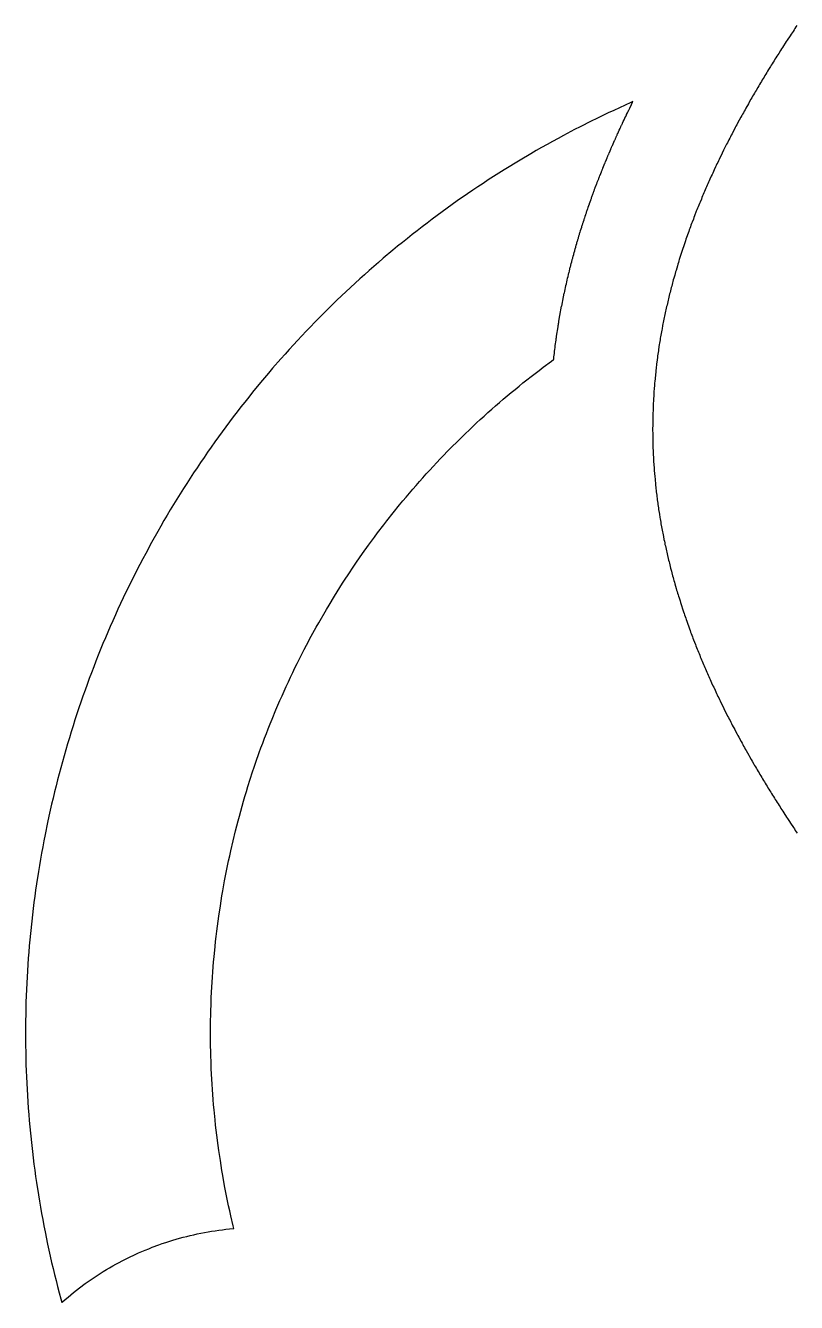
# Model space of a CAD drawing. Header units: metres. Extents: x 7.4 to 27.6, y 14.8 to 42.2.
# Drawn here: x 7.42 to 15.06, y 25.83 to 38.48 of the extents above; entities that cross this region are included whole.
import ezdxf

# ---------------------------------------------------------------- set-up
doc = ezdxf.new("R2010")
doc.units = ezdxf.units.M

msp = doc.modelspace()

# ---------------------------------------------------------------- linework, layer by layer
for p, q in [((15.0312, 38.433), (15.0212, 38.4185)), ((15.0406, 38.4474), (15.0312, 38.433)), ((15.0505, 38.4618), (15.0406, 38.4474)), ((15.06, 38.4762), (15.0505, 38.4618)), ((14.9546, 38.3166), (14.9168, 38.259)), ((14.964, 38.3316), (14.9546, 38.3166)), ((14.9924, 38.3748), (14.964, 38.3316)), ((15.0023, 38.3892), (14.9924, 38.3748)), ((15.0118, 38.4041), (15.0023, 38.3892)), ((15.0212, 38.4185), (15.0118, 38.4041)), ((14.8701, 38.1859), (14.8612, 38.1715)), ((14.8795, 38.2008), (14.8701, 38.1859)), ((14.8984, 38.2297), (14.8795, 38.2008)), ((14.9074, 38.2441), (14.8984, 38.2297)), ((14.9168, 38.259), (14.9074, 38.2441)), ((14.797, 38.0691), (14.7791, 38.0403)), ((14.806, 38.084), (14.797, 38.0691)), ((14.8154, 38.0984), (14.806, 38.084)), ((14.8244, 38.1133), (14.8154, 38.0984)), ((14.8333, 38.1278), (14.8244, 38.1133)), ((14.8428, 38.1422), (14.8333, 38.1278)), ((14.8517, 38.1571), (14.8428, 38.1422)), ((14.8612, 38.1715), (14.8517, 38.1571)), ((14.7165, 37.9374), (14.7081, 37.923)), ((14.7255, 37.9523), (14.7165, 37.9374)), ((14.7344, 37.9667), (14.7255, 37.9523)), ((14.7433, 37.9816), (14.7344, 37.9667)), ((14.7523, 37.996), (14.7433, 37.9816)), ((14.7612, 38.0109), (14.7523, 37.996)), ((14.7702, 38.0254), (14.7612, 38.0109)), ((14.7791, 38.0403), (14.7702, 38.0254)), ((14.6385, 37.8052), (14.63, 37.7907)), ((14.6469, 37.8201), (14.6385, 37.8052)), ((14.6559, 37.8345), (14.6469, 37.8201)), ((14.6728, 37.8643), (14.6559, 37.8345)), ((14.6817, 37.8787), (14.6728, 37.8643)), ((14.6902, 37.8936), (14.6817, 37.8787)), ((14.6991, 37.908), (14.6902, 37.8936)), ((14.7081, 37.923), (14.6991, 37.908)), ((13.4157, 37.7137), (13.3033, 37.663)), ((13.4057, 37.661), (13.4216, 37.6928)), ((13.4365, 37.7226), (13.4157, 37.7137)), ((13.4216, 37.6928), (13.4221, 37.6943)), ((13.4221, 37.6943), (13.4296, 37.7097)), ((13.4296, 37.7097), (13.4306, 37.7112)), ((13.4306, 37.7112), (13.4365, 37.7226)), ((14.5793, 37.7023), (14.554, 37.6575)), ((14.5873, 37.7167), (14.5793, 37.7023)), ((14.6042, 37.7465), (14.5873, 37.7167)), ((14.6126, 37.7609), (14.6042, 37.7465)), ((14.6216, 37.7758), (14.6126, 37.7609)), ((14.63, 37.7907), (14.6216, 37.7758)), ((13.0797, 37.5571), (13.024, 37.5298)), ((13.191, 37.6108), (13.0797, 37.5571)), ((13.2472, 37.6366), (13.191, 37.6108)), ((13.3033, 37.663), (13.2472, 37.6366)), ((13.3491, 37.5432), (13.356, 37.5586)), ((13.356, 37.5586), (13.357, 37.5601)), ((13.357, 37.5601), (13.364, 37.5755)), ((13.364, 37.5755), (13.365, 37.577)), ((13.365, 37.577), (13.3724, 37.5919)), ((13.3724, 37.5919), (13.3729, 37.5939)), ((13.3729, 37.5939), (13.3814, 37.6108)), ((13.3814, 37.6108), (13.3883, 37.6257)), ((13.3883, 37.6257), (13.3968, 37.6426)), ((13.3968, 37.6426), (13.3978, 37.6441)), ((13.3978, 37.6441), (13.4047, 37.6595)), ((13.4047, 37.6595), (13.4057, 37.661)), ((14.5048, 37.569), (14.4729, 37.5094)), ((14.5132, 37.584), (14.5048, 37.569)), ((14.5212, 37.5984), (14.5132, 37.584)), ((14.5296, 37.6133), (14.5212, 37.5984)), ((14.5376, 37.6282), (14.5296, 37.6133)), ((14.546, 37.6431), (14.5376, 37.6282)), ((14.554, 37.6575), (14.546, 37.6431)), ((12.8585, 37.4458), (12.7491, 37.3881)), ((12.9136, 37.4741), (12.8585, 37.4458)), ((13.024, 37.5298), (12.9136, 37.4741)), ((13.2859, 37.408), (13.2929, 37.4229)), ((13.2929, 37.4229), (13.2939, 37.4249)), ((13.2939, 37.4249), (13.3008, 37.4398)), ((13.3008, 37.4398), (13.3013, 37.4418)), ((13.3013, 37.4418), (13.3083, 37.4572)), ((13.3083, 37.4572), (13.3093, 37.4587)), ((13.3093, 37.4587), (13.3163, 37.4741)), ((13.3163, 37.4741), (13.3173, 37.4756)), ((13.3173, 37.4756), (13.3242, 37.491)), ((13.3242, 37.491), (13.3252, 37.4925)), ((13.3252, 37.4925), (13.3322, 37.5079)), ((13.3322, 37.5079), (13.3332, 37.5094)), ((13.3332, 37.5094), (13.3401, 37.5248)), ((13.3401, 37.5248), (13.3411, 37.5263)), ((13.3411, 37.5263), (13.3481, 37.5417)), ((13.3481, 37.5417), (13.3491, 37.5432)), ((14.4491, 37.4652), (14.4173, 37.4055)), ((14.4565, 37.4801), (14.4491, 37.4652)), ((14.4645, 37.4945), (14.4565, 37.4801)), ((14.4729, 37.5094), (14.4645, 37.4945)), ((12.5866, 37.2991), (12.5324, 37.2688)), ((12.6402, 37.329), (12.5866, 37.2991)), ((12.6949, 37.3588), (12.6402, 37.329)), ((12.7491, 37.3881), (12.6949, 37.3588)), ((13.2328, 37.2887), (13.2392, 37.3036)), ((13.2392, 37.3036), (13.2402, 37.3056)), ((13.2402, 37.3056), (13.2472, 37.3205)), ((13.2472, 37.3205), (13.2477, 37.3225)), ((13.2477, 37.3225), (13.2546, 37.3379)), ((13.2546, 37.3379), (13.2556, 37.3399)), ((13.2556, 37.3399), (13.2621, 37.3548)), ((13.2621, 37.3548), (13.2631, 37.3568)), ((13.2631, 37.3568), (13.2695, 37.3717)), ((13.2695, 37.3717), (13.2705, 37.3737)), ((13.2705, 37.3737), (13.2775, 37.3891)), ((13.2775, 37.3891), (13.2785, 37.3911)), ((13.2785, 37.3911), (13.2849, 37.406)), ((13.2849, 37.406), (13.2859, 37.408)), ((14.3636, 37.3011), (14.3412, 37.2564)), ((14.3715, 37.316), (14.3636, 37.3011)), ((14.3865, 37.3459), (14.3715, 37.316)), ((14.3944, 37.3608), (14.3865, 37.3459)), ((14.4019, 37.3757), (14.3944, 37.3608)), ((14.4098, 37.3906), (14.4019, 37.3757)), ((14.4173, 37.4055), (14.4098, 37.3906)), ((12.425, 37.2072), (12.3186, 37.1445)), ((12.4787, 37.2385), (12.425, 37.2072)), ((12.5324, 37.2688), (12.4787, 37.2385)), ((13.1806, 37.1659), (13.1811, 37.1684)), ((13.1811, 37.1684), (13.1875, 37.1833)), ((13.1875, 37.1833), (13.1885, 37.1853)), ((13.1885, 37.1853), (13.195, 37.2007)), ((13.195, 37.2007), (13.196, 37.2027)), ((13.196, 37.2027), (13.2024, 37.2176)), ((13.2024, 37.2176), (13.2029, 37.2196)), ((13.2029, 37.2196), (13.2094, 37.235)), ((13.2094, 37.235), (13.2104, 37.237)), ((13.2104, 37.237), (13.2168, 37.2524)), ((13.2168, 37.2524), (13.2178, 37.2544)), ((13.2178, 37.2544), (13.2243, 37.2693)), ((13.2243, 37.2693), (13.2253, 37.2713)), ((13.2253, 37.2713), (13.2318, 37.2867)), ((13.2318, 37.2867), (13.2328, 37.2887)), ((14.297, 37.1664), (14.29, 37.151)), ((14.3119, 37.1962), (14.297, 37.1664)), ((14.3188, 37.2112), (14.3119, 37.1962)), ((14.3338, 37.241), (14.3188, 37.2112)), ((14.3412, 37.2564), (14.3338, 37.241)), ((12.1606, 37.0476), (12.1084, 37.0148)), ((12.3186, 37.1445), (12.1606, 37.0476)), ((13.1249, 37.0297), (13.1309, 37.0451)), ((13.1309, 37.0451), (13.1318, 37.0471)), ((13.1318, 37.0471), (13.1378, 37.0625)), ((13.1378, 37.0625), (13.1388, 37.0645)), ((13.1388, 37.0645), (13.1587, 37.1142)), ((13.1587, 37.1142), (13.1597, 37.1162)), ((13.1597, 37.1162), (13.1661, 37.1316)), ((13.1661, 37.1316), (13.1671, 37.1336)), ((13.1671, 37.1336), (13.1731, 37.149)), ((13.1731, 37.149), (13.1741, 37.151)), ((13.1741, 37.151), (13.1806, 37.1659)), ((14.2403, 37.0461), (14.2329, 37.0307)), ((14.2542, 37.076), (14.2403, 37.0461)), ((14.2612, 37.0914), (14.2542, 37.076)), ((14.2681, 37.1063), (14.2612, 37.0914)), ((14.2756, 37.1212), (14.2681, 37.1063)), ((14.2826, 37.1361), (14.2756, 37.1212)), ((14.29, 37.151), (14.2826, 37.1361)), ((11.9523, 36.9139), (11.9011, 36.8796)), ((12.004, 36.9477), (11.9523, 36.9139)), ((12.0562, 36.9815), (12.004, 36.9477)), ((12.1084, 37.0148), (12.0562, 36.9815)), ((13.0772, 36.9074), (13.0831, 36.9229)), ((13.0831, 36.9229), (13.0836, 36.9253)), ((13.0836, 36.9253), (13.0975, 36.9601)), ((13.0975, 36.9601), (13.103, 36.9755)), ((13.103, 36.9755), (13.104, 36.9775)), ((13.104, 36.9775), (13.11, 36.9929)), ((13.11, 36.9929), (13.111, 36.9949)), ((13.111, 36.9949), (13.1169, 37.0103)), ((13.1169, 37.0103), (13.1179, 37.0123)), ((13.1179, 37.0123), (13.1239, 37.0277)), ((13.1239, 37.0277), (13.1249, 37.0297)), ((14.1851, 36.9253), (14.1787, 36.9099)), ((14.1921, 36.9403), (14.1851, 36.9253)), ((14.1986, 36.9557), (14.1921, 36.9403)), ((14.2125, 36.9855), (14.1986, 36.9557)), ((14.2194, 37.0009), (14.2125, 36.9855)), ((14.2259, 37.0158), (14.2194, 37.0009)), ((14.2329, 37.0307), (14.2259, 37.0158)), ((11.7982, 36.8105), (11.6968, 36.7399)), ((11.8494, 36.8453), (11.7982, 36.8105)), ((11.9011, 36.8796), (11.8494, 36.8453)), ((13.0314, 36.7847), (13.0374, 36.8001)), ((13.0374, 36.8001), (13.0379, 36.8026)), ((13.0379, 36.8026), (13.0439, 36.8175)), ((13.0439, 36.8175), (13.0444, 36.82)), ((13.0444, 36.82), (13.0503, 36.8354)), ((13.0503, 36.8354), (13.0508, 36.8374)), ((13.0508, 36.8374), (13.0568, 36.8528)), ((13.0568, 36.8528), (13.0573, 36.8553)), ((13.0573, 36.8553), (13.0632, 36.8702)), ((13.0632, 36.8702), (13.0637, 36.8727)), ((13.0637, 36.8727), (13.0697, 36.8881)), ((13.0697, 36.8881), (13.0707, 36.89)), ((13.0707, 36.89), (13.0762, 36.9055)), ((13.0762, 36.9055), (13.0772, 36.9074)), ((14.126, 36.7891), (14.12, 36.7737)), ((14.1324, 36.8041), (14.126, 36.7891)), ((14.1389, 36.8195), (14.1324, 36.8041)), ((14.1454, 36.8344), (14.1389, 36.8195)), ((14.1518, 36.8498), (14.1454, 36.8344)), ((14.1588, 36.8647), (14.1518, 36.8498)), ((14.1653, 36.8801), (14.1588, 36.8647)), ((14.1717, 36.895), (14.1653, 36.8801)), ((14.1787, 36.9099), (14.1717, 36.895)), ((11.6466, 36.7041), (11.5462, 36.6316)), ((11.6968, 36.7399), (11.6466, 36.7041)), ((12.9872, 36.6584), (12.9882, 36.6609)), ((12.9882, 36.6609), (12.9937, 36.6763)), ((12.9937, 36.6763), (12.9942, 36.6788)), ((12.9942, 36.6788), (12.9996, 36.6942)), ((12.9996, 36.6942), (13.0006, 36.6962)), ((13.0006, 36.6962), (13.0056, 36.7116)), ((13.0056, 36.7116), (13.0066, 36.7141)), ((13.0066, 36.7141), (13.0121, 36.7295)), ((13.0121, 36.7295), (13.0125, 36.732)), ((13.0125, 36.732), (13.018, 36.7474)), ((13.018, 36.7474), (13.019, 36.7494)), ((13.019, 36.7494), (13.0245, 36.7648)), ((13.0245, 36.7648), (13.0255, 36.7673)), ((13.0255, 36.7673), (13.0309, 36.7822)), ((13.0309, 36.7822), (13.0314, 36.7847)), ((14.0763, 36.6674), (14.0698, 36.652)), ((14.0822, 36.6828), (14.0763, 36.6674)), ((14.0882, 36.6977), (14.0822, 36.6828)), ((14.0947, 36.7131), (14.0882, 36.6977)), ((14.1006, 36.728), (14.0947, 36.7131)), ((14.1136, 36.7588), (14.1006, 36.728)), ((14.12, 36.7737), (14.1136, 36.7588)), ((11.4468, 36.558), (11.3976, 36.5207)), ((11.5462, 36.6316), (11.4468, 36.558)), ((12.941, 36.5187), (12.9459, 36.5341)), ((12.9459, 36.5341), (12.9469, 36.5366)), ((12.9469, 36.5366), (12.9519, 36.552)), ((12.9519, 36.552), (12.9524, 36.5545)), ((12.9524, 36.5545), (12.9574, 36.5699)), ((12.9574, 36.5699), (12.9584, 36.5719)), ((12.9584, 36.5719), (12.9633, 36.5873)), ((12.9633, 36.5873), (12.9643, 36.5898)), ((12.9643, 36.5898), (12.9693, 36.6052)), ((12.9693, 36.6052), (12.9703, 36.6077)), ((12.9703, 36.6077), (12.9753, 36.6231)), ((12.9753, 36.6231), (12.9763, 36.6256)), ((12.9763, 36.6256), (12.9812, 36.641)), ((12.9812, 36.641), (12.9822, 36.643)), ((12.9822, 36.643), (12.9872, 36.6584)), ((14.0345, 36.5605), (14.0226, 36.5297)), ((14.04, 36.5759), (14.0345, 36.5605)), ((14.046, 36.5908), (14.04, 36.5759)), ((14.0639, 36.637), (14.046, 36.5908)), ((14.0698, 36.652), (14.0639, 36.637)), ((11.2996, 36.4452), (11.2509, 36.4069)), ((11.3484, 36.4829), (11.2996, 36.4452)), ((11.3976, 36.5207), (11.3484, 36.4829)), ((12.9022, 36.393), (12.9067, 36.4084)), ((12.9067, 36.4084), (12.9077, 36.4109)), ((12.9077, 36.4109), (12.9121, 36.4268)), ((12.9121, 36.4268), (12.9131, 36.4293)), ((12.9131, 36.4293), (12.9176, 36.4447)), ((12.9176, 36.4447), (12.9186, 36.4472)), ((12.9186, 36.4472), (12.9231, 36.4626)), ((12.9231, 36.4626), (12.9241, 36.4651)), ((12.9241, 36.4651), (12.929, 36.4805)), ((12.929, 36.4805), (12.9295, 36.4829)), ((12.9295, 36.4829), (12.9345, 36.4984)), ((12.9345, 36.4984), (12.9355, 36.5008)), ((12.9355, 36.5008), (12.9405, 36.5163)), ((12.9405, 36.5163), (12.941, 36.5187)), ((13.9888, 36.4382), (13.9615, 36.3612)), ((13.9943, 36.4531), (13.9888, 36.4382)), ((13.9997, 36.4685), (13.9943, 36.4531)), ((14.0057, 36.4839), (13.9997, 36.4685)), ((14.0112, 36.4994), (14.0057, 36.4839)), ((14.0171, 36.5148), (14.0112, 36.4994)), ((14.0226, 36.5297), (14.0171, 36.5148)), ((11.1063, 36.2906), (11.0586, 36.2513)), ((11.1545, 36.3299), (11.1063, 36.2906)), ((11.2027, 36.3686), (11.1545, 36.3299)), ((11.2509, 36.4069), (11.2027, 36.3686)), ((12.8654, 36.2667), (12.8699, 36.2826)), ((12.8699, 36.2826), (12.8704, 36.2851)), ((12.8704, 36.2851), (12.8749, 36.3005)), ((12.8749, 36.3005), (12.8754, 36.303)), ((12.8754, 36.303), (12.8798, 36.3184)), ((12.8798, 36.3184), (12.8808, 36.3209)), ((12.8808, 36.3209), (12.8853, 36.3368)), ((12.8853, 36.3368), (12.8858, 36.3393)), ((12.8858, 36.3393), (12.8908, 36.3547)), ((12.8908, 36.3547), (12.8913, 36.3572)), ((12.8913, 36.3572), (12.8957, 36.3726)), ((12.8957, 36.3726), (12.8967, 36.3751)), ((12.8967, 36.3751), (12.9012, 36.3905)), ((12.9012, 36.3905), (12.9022, 36.393)), ((13.9356, 36.2841), (13.9301, 36.2687)), ((13.9455, 36.3149), (13.9356, 36.2841)), ((13.9565, 36.3458), (13.9455, 36.3149)), ((13.9615, 36.3612), (13.9565, 36.3458)), ((10.9641, 36.1718), (10.9174, 36.1315)), ((11.0586, 36.2513), (10.9641, 36.1718)), ((12.8311, 36.14), (12.8351, 36.1554)), ((12.8351, 36.1554), (12.8356, 36.1584)), ((12.8356, 36.1584), (12.8396, 36.1738)), ((12.8396, 36.1738), (12.8406, 36.1763)), ((12.8406, 36.1763), (12.8445, 36.1917)), ((12.8445, 36.1917), (12.8455, 36.1946)), ((12.8455, 36.1946), (12.8495, 36.2101)), ((12.8495, 36.2101), (12.8505, 36.2125)), ((12.8505, 36.2125), (12.8545, 36.228)), ((12.8545, 36.228), (12.8555, 36.2309)), ((12.8555, 36.2309), (12.8595, 36.2463)), ((12.8595, 36.2463), (12.8604, 36.2488)), ((12.8604, 36.2488), (12.8644, 36.2642)), ((12.8644, 36.2642), (12.8654, 36.2667)), ((13.8953, 36.1608), (13.8909, 36.1454)), ((13.9301, 36.2687), (13.8953, 36.1608)), ((10.8239, 36.05), (10.7777, 36.0087)), ((10.9174, 36.1315), (10.8239, 36.05)), ((12.8028, 36.0281), (12.8033, 36.0306)), ((12.8033, 36.0306), (12.8073, 36.046)), ((12.8073, 36.046), (12.8078, 36.049)), ((12.8078, 36.049), (12.8117, 36.0644)), ((12.8117, 36.0644), (12.8122, 36.0669)), ((12.8122, 36.0669), (12.8162, 36.0828)), ((12.8162, 36.0828), (12.8167, 36.0853)), ((12.8167, 36.0853), (12.8207, 36.1007)), ((12.8207, 36.1007), (12.8217, 36.1037)), ((12.8217, 36.1037), (12.8257, 36.1191)), ((12.8257, 36.1191), (12.8261, 36.1216)), ((12.8261, 36.1216), (12.8301, 36.1375)), ((12.8301, 36.1375), (12.8311, 36.14)), ((13.8581, 36.0371), (13.8536, 36.0212)), ((13.863, 36.0525), (13.8581, 36.0371)), ((13.8765, 36.0987), (13.863, 36.0525)), ((13.8814, 36.1141), (13.8765, 36.0987)), ((13.8859, 36.13), (13.8814, 36.1141)), ((13.8909, 36.1454), (13.8859, 36.13)), ((10.732, 35.9675), (10.6405, 35.884)), ((10.7777, 36.0087), (10.732, 35.9675)), ((12.7725, 35.8994), (12.773, 35.9024)), ((12.773, 35.9024), (12.7769, 35.9178)), ((12.7769, 35.9178), (12.7774, 35.9208)), ((12.7774, 35.9208), (12.7809, 35.9362)), ((12.7809, 35.9362), (12.7814, 35.9392)), ((12.7814, 35.9392), (12.7849, 35.9546)), ((12.7849, 35.9546), (12.7859, 35.9575)), ((12.7859, 35.9575), (12.7894, 35.973)), ((12.7894, 35.973), (12.7899, 35.9754)), ((12.7899, 35.9754), (12.7938, 35.9913)), ((12.7938, 35.9913), (12.7943, 35.9938)), ((12.7943, 35.9938), (12.7983, 36.0097)), ((12.7983, 36.0097), (12.7988, 36.0122)), ((12.7988, 36.0122), (12.8028, 36.0281)), ((13.8238, 35.9123), (13.8198, 35.8969)), ((13.8277, 35.9282), (13.8238, 35.9123)), ((13.8322, 35.9436), (13.8277, 35.9282)), ((13.8362, 35.959), (13.8322, 35.9436)), ((13.8407, 35.9749), (13.8362, 35.959)), ((13.8496, 36.0058), (13.8407, 35.9749)), ((13.8536, 36.0212), (13.8496, 36.0058)), ((10.5506, 35.799), (10.5058, 35.7562)), ((10.6405, 35.884), (10.5506, 35.799)), ((12.7456, 35.7736), (12.7486, 35.789)), ((12.7486, 35.789), (12.7496, 35.792)), ((12.7496, 35.792), (12.7526, 35.8074)), ((12.7526, 35.8074), (12.7531, 35.8104)), ((12.7531, 35.8104), (12.7566, 35.8258)), ((12.7566, 35.8258), (12.7571, 35.8288)), ((12.7571, 35.8288), (12.7605, 35.8442)), ((12.7605, 35.8442), (12.761, 35.8472)), ((12.761, 35.8472), (12.7645, 35.8626)), ((12.7645, 35.8626), (12.765, 35.8656)), ((12.765, 35.8656), (12.7685, 35.881)), ((12.7685, 35.881), (12.769, 35.884)), ((12.769, 35.884), (12.7725, 35.8994)), ((13.792, 35.788), (13.788, 35.7721)), ((13.7959, 35.8035), (13.792, 35.788)), ((13.7994, 35.8189), (13.7959, 35.8035)), ((13.8034, 35.8348), (13.7994, 35.8189)), ((13.8113, 35.8656), (13.8034, 35.8348)), ((13.8153, 35.8815), (13.8113, 35.8656)), ((13.8198, 35.8969), (13.8153, 35.8815)), ((10.4616, 35.7135), (10.3736, 35.6265)), ((10.5058, 35.7562), (10.4616, 35.7135)), ((12.7203, 35.6439), (12.7233, 35.6598)), ((12.7233, 35.6598), (12.7238, 35.6623)), ((12.7238, 35.6623), (12.7267, 35.6782)), ((12.7267, 35.6782), (12.7272, 35.6812)), ((12.7272, 35.6812), (12.7302, 35.6966)), ((12.7302, 35.6966), (12.7307, 35.6996)), ((12.7307, 35.6996), (12.7342, 35.715)), ((12.7342, 35.715), (12.7347, 35.718)), ((12.7347, 35.718), (12.7377, 35.7339)), ((12.7377, 35.7339), (12.7382, 35.7363)), ((12.7382, 35.7363), (12.7411, 35.7523)), ((12.7411, 35.7523), (12.7416, 35.7547)), ((12.7416, 35.7547), (12.7451, 35.7706)), ((12.7451, 35.7706), (12.7456, 35.7736)), ((13.7626, 35.6628), (13.7591, 35.6469)), ((13.7661, 35.6782), (13.7626, 35.6628)), ((13.7696, 35.6941), (13.7661, 35.6782)), ((13.7736, 35.7095), (13.7696, 35.6941)), ((13.777, 35.7254), (13.7736, 35.7095)), ((13.7805, 35.7408), (13.777, 35.7254)), ((13.7845, 35.7567), (13.7805, 35.7408)), ((13.788, 35.7721), (13.7845, 35.7567)), ((10.2866, 35.5385), (10.2439, 35.4938)), ((10.3736, 35.6265), (10.2866, 35.5385)), ((12.6979, 35.5137), (12.7004, 35.5296)), ((12.7004, 35.5296), (12.7009, 35.5326)), ((12.7009, 35.5326), (12.7039, 35.548)), ((12.7039, 35.5509), (12.7069, 35.5668)), ((12.7039, 35.548), (12.7039, 35.5509)), ((12.7069, 35.5668), (12.7073, 35.5698)), ((12.7073, 35.5698), (12.7098, 35.5852)), ((12.7098, 35.5852), (12.7103, 35.5882)), ((12.7103, 35.5882), (12.7133, 35.6041)), ((12.7133, 35.6041), (12.7138, 35.6066)), ((12.7138, 35.6066), (12.7168, 35.6225)), ((12.7168, 35.6225), (12.7173, 35.6255)), ((12.7173, 35.6255), (12.7198, 35.6409)), ((12.7198, 35.6409), (12.7203, 35.6439)), ((13.7363, 35.5375), (13.7333, 35.5216)), ((13.7398, 35.5529), (13.7363, 35.5375)), ((13.7427, 35.5688), (13.7398, 35.5529)), ((13.7462, 35.5842), (13.7427, 35.5688)), ((13.7492, 35.6002), (13.7462, 35.5842)), ((13.7527, 35.6156), (13.7492, 35.6002)), ((13.7562, 35.6315), (13.7527, 35.6156)), ((13.7591, 35.6469), (13.7562, 35.6315)), ((10.1584, 35.4043), (10.1161, 35.3591)), ((10.2011, 35.4495), (10.1584, 35.4043)), ((10.2439, 35.4938), (10.2011, 35.4495)), ((12.678, 35.3834), (12.68, 35.3988)), ((12.68, 35.3988), (12.6805, 35.4018)), ((12.6805, 35.4018), (12.683, 35.4177)), ((12.683, 35.4177), (12.6835, 35.4207)), ((12.6835, 35.4207), (12.686, 35.4361)), ((12.686, 35.4391), (12.6885, 35.455)), ((12.686, 35.4361), (12.686, 35.4391)), ((12.6885, 35.455), (12.689, 35.458)), ((12.689, 35.458), (12.6914, 35.4734)), ((12.6914, 35.4734), (12.6919, 35.4764)), ((12.6919, 35.4764), (12.6944, 35.4923)), ((12.6944, 35.4923), (12.6949, 35.4953)), ((12.6949, 35.4953), (12.6974, 35.5107)), ((12.6974, 35.5107), (12.6979, 35.5137)), ((13.7129, 35.4118), (13.7104, 35.3959)), ((13.7159, 35.4272), (13.7129, 35.4118)), ((13.7189, 35.4431), (13.7159, 35.4272)), ((13.7214, 35.459), (13.7189, 35.4431)), ((13.7244, 35.4744), (13.7214, 35.459)), ((13.7303, 35.5062), (13.7244, 35.4744)), ((13.7333, 35.5216), (13.7303, 35.5062)), ((10.0744, 35.3138), (10.0326, 35.2681)), ((10.1161, 35.3591), (10.0744, 35.3138)), ((12.6626, 35.2681), (12.6631, 35.2711)), ((12.6631, 35.2711), (12.6651, 35.2865)), ((12.6651, 35.2895), (12.6676, 35.3054)), ((12.6651, 35.2865), (12.6651, 35.2895)), ((12.6676, 35.3084), (12.6701, 35.3243)), ((12.6676, 35.3054), (12.6676, 35.3084)), ((12.6701, 35.3273), (12.6726, 35.3427)), ((12.6701, 35.3243), (12.6701, 35.3273)), ((12.6726, 35.3457), (12.675, 35.3616)), ((12.6726, 35.3427), (12.6726, 35.3457)), ((12.675, 35.3616), (12.6755, 35.3645)), ((12.6755, 35.3645), (12.6775, 35.3804)), ((12.6775, 35.3804), (12.678, 35.3834)), ((13.6975, 35.3173), (13.6901, 35.2696)), ((13.7, 35.3327), (13.6975, 35.3173)), ((13.705, 35.3645), (13.7, 35.3327)), ((13.7075, 35.38), (13.705, 35.3645)), ((13.7104, 35.3959), (13.7075, 35.38)), ((9.9501, 35.1762), (9.86858, 35.0827)), ((9.99136, 35.2224), (9.9501, 35.1762)), ((10.0326, 35.2681), (9.99136, 35.2224)), ((12.5473, 35.0926), (12.6288, 35.1533)), ((12.6288, 35.1533), (12.6512, 35.1692)), ((12.6512, 35.1692), (12.6517, 35.1742)), ((12.6517, 35.1742), (12.6522, 35.1771)), ((12.6522, 35.1771), (12.6537, 35.1931)), ((12.6537, 35.1931), (12.6542, 35.196)), ((12.6542, 35.196), (12.6557, 35.2114)), ((12.6557, 35.2114), (12.6561, 35.2144)), ((12.6561, 35.2144), (12.6581, 35.2303)), ((12.6581, 35.2333), (12.6601, 35.2492)), ((12.6581, 35.2303), (12.6581, 35.2333)), ((12.6601, 35.2492), (12.6606, 35.2522)), ((12.6606, 35.2522), (12.6626, 35.2681)), ((13.6791, 35.1911), (13.6732, 35.1433)), ((13.6811, 35.2065), (13.6791, 35.1911)), ((13.6836, 35.2224), (13.6811, 35.2065)), ((13.6856, 35.2383), (13.6836, 35.2224)), ((13.6881, 35.2542), (13.6856, 35.2383)), ((13.6901, 35.2696), (13.6881, 35.2542)), ((9.82832, 35.036), (9.78855, 34.9888)), ((9.86858, 35.0827), (9.82832, 35.036)), ((12.427, 35.0007), (12.4668, 35.0315)), ((12.4668, 35.0315), (12.507, 35.0623)), ((12.507, 35.0623), (12.5473, 35.0926)), ((13.6617, 35.0489), (13.6528, 34.9535)), ((13.6637, 35.0643), (13.6617, 35.0489)), ((13.6652, 35.0802), (13.6637, 35.0643)), ((13.6712, 35.1279), (13.6652, 35.0802)), ((13.6732, 35.1433), (13.6712, 35.1279)), ((9.74878, 34.941), (9.67025, 34.8456)), ((9.78855, 34.9888), (9.74878, 34.941)), ((12.2689, 34.8739), (12.3082, 34.9062)), ((12.3082, 34.9062), (12.3475, 34.9376)), ((12.3475, 34.9376), (12.3872, 34.9694)), ((12.3872, 34.9694), (12.427, 35.0007)), ((13.6488, 34.9062), (13.6473, 34.8903)), ((13.6498, 34.9221), (13.6488, 34.9062)), ((13.6513, 34.9381), (13.6498, 34.9221)), ((13.6528, 34.9535), (13.6513, 34.9381)), ((9.63148, 34.7974), (9.5932, 34.7492)), ((9.67025, 34.8456), (9.63148, 34.7974)), ((12.1138, 34.7437), (12.1526, 34.7765)), ((12.1526, 34.7765), (12.1909, 34.8093)), ((12.1909, 34.8093), (12.2297, 34.8421)), ((12.2297, 34.8421), (12.2689, 34.8739)), ((13.6399, 34.7795), (13.6394, 34.7636)), ((13.6418, 34.8113), (13.6399, 34.7795)), ((13.6428, 34.8267), (13.6418, 34.8113)), ((13.6448, 34.8585), (13.6428, 34.8267)), ((13.6463, 34.8744), (13.6448, 34.8585)), ((13.6473, 34.8903), (13.6463, 34.8744)), ((9.51715, 34.6517), (9.47937, 34.6025)), ((9.55493, 34.7005), (9.51715, 34.6517)), ((9.5932, 34.7492), (9.55493, 34.7005)), ((11.9622, 34.6095), (12, 34.6438)), ((12, 34.6438), (12.0378, 34.6771)), ((12.0378, 34.6771), (12.0761, 34.7104)), ((12.0761, 34.7104), (12.1138, 34.7437)), ((13.6354, 34.6841), (13.6334, 34.6204)), ((13.6364, 34.7), (13.6354, 34.6841)), ((13.6374, 34.7318), (13.6364, 34.7)), ((13.6394, 34.7636), (13.6374, 34.7318)), ((9.44209, 34.5533), (9.36853, 34.4539)), ((9.47937, 34.6025), (9.44209, 34.5533)), ((11.8141, 34.4718), (11.8877, 34.5414)), ((11.8877, 34.5414), (11.925, 34.5757)), ((11.925, 34.5757), (11.9622, 34.6095)), ((13.6324, 34.5573), (13.6319, 34.5414)), ((13.6319, 34.5414), (13.6319, 34.5096)), ((13.6329, 34.5891), (13.6324, 34.5732)), ((13.6324, 34.5732), (13.6324, 34.5573)), ((13.6334, 34.6204), (13.6329, 34.605)), ((13.6329, 34.605), (13.6329, 34.5891)), ((9.36853, 34.4539), (9.29595, 34.3535)), ((11.7053, 34.3664), (11.7778, 34.437)), ((11.7778, 34.437), (11.8141, 34.4718)), ((13.6319, 34.5096), (13.6314, 34.4937)), ((13.6314, 34.4937), (13.6314, 34.4619)), ((13.6314, 34.4619), (13.6319, 34.446)), ((13.6319, 34.446), (13.6319, 34.4141)), ((13.6319, 34.4141), (13.6324, 34.3982)), ((13.6324, 34.3982), (13.6324, 34.3823)), ((9.26016, 34.3033), (9.22487, 34.2526)), ((9.29595, 34.3535), (9.26016, 34.3033)), ((11.5278, 34.186), (11.6337, 34.2948)), ((11.6337, 34.2948), (11.7053, 34.3664)), ((13.6324, 34.3823), (13.6334, 34.351)), ((13.6334, 34.351), (13.6334, 34.3351)), ((13.6334, 34.3351), (13.6349, 34.2874)), ((13.6349, 34.2874), (13.6359, 34.2715)), ((13.6359, 34.2715), (13.6369, 34.2397)), ((9.15479, 34.1507), (9.12049, 34.099)), ((9.18958, 34.2014), (9.15479, 34.1507)), ((9.22487, 34.2526), (9.18958, 34.2014)), ((11.4587, 34.1119), (11.493, 34.1492)), ((11.493, 34.1492), (11.5278, 34.186)), ((13.6369, 34.2397), (13.6379, 34.2238)), ((13.6379, 34.2238), (13.6384, 34.2079)), ((13.6384, 34.2079), (13.6403, 34.176)), ((13.6403, 34.176), (13.6413, 34.1606)), ((13.6413, 34.1606), (13.6453, 34.097)), ((9.08619, 34.0478), (9.05239, 33.9961)), ((9.12049, 34.099), (9.08619, 34.0478)), ((11.3563, 34.0001), (11.3901, 34.0374)), ((11.3901, 34.0374), (11.4244, 34.0751)), ((11.4244, 34.0751), (11.4587, 34.1119)), ((13.6453, 34.097), (13.6468, 34.0811)), ((13.6468, 34.0811), (13.6478, 34.0652)), ((13.6478, 34.0652), (13.6493, 34.0493)), ((13.6493, 34.0493), (13.6503, 34.0334)), ((13.6503, 34.0334), (13.6518, 34.018)), ((13.6518, 34.018), (13.6592, 33.9384)), ((8.98528, 33.8917), (8.95248, 33.8395)), ((9.01859, 33.9439), (8.98528, 33.8917)), ((9.05239, 33.9961), (9.01859, 33.9439)), ((11.2231, 33.8475), (11.2564, 33.8858)), ((11.2564, 33.8858), (11.2892, 33.924)), ((11.2892, 33.924), (11.323, 33.9623)), ((11.323, 33.9623), (11.3563, 34.0001)), ((13.6592, 33.9384), (13.6607, 33.923)), ((13.6607, 33.923), (13.6627, 33.9071)), ((13.6627, 33.9071), (13.6642, 33.8912)), ((13.6642, 33.8912), (13.6662, 33.8753)), ((8.91967, 33.7868), (8.88736, 33.7342)), ((8.95248, 33.8395), (8.91967, 33.7868)), ((11.1257, 33.7312), (11.158, 33.7699)), ((11.158, 33.7699), (11.1908, 33.8087)), ((11.1908, 33.8087), (11.2231, 33.8475)), ((13.6662, 33.8753), (13.6677, 33.8594)), ((13.6677, 33.8594), (13.6697, 33.8435)), ((13.6697, 33.8435), (13.6717, 33.8281)), ((13.6717, 33.8281), (13.6776, 33.7804)), ((13.6776, 33.7804), (13.6796, 33.765)), ((13.6796, 33.765), (13.6821, 33.7491)), ((8.82423, 33.6283), (8.79292, 33.5746)), ((8.85555, 33.6815), (8.82423, 33.6283)), ((8.88736, 33.7342), (8.85555, 33.6815)), ((10.9994, 33.5731), (11.062, 33.6526)), ((11.062, 33.6526), (11.1257, 33.7312)), ((13.6821, 33.7491), (13.6841, 33.7332)), ((13.6841, 33.7332), (13.6866, 33.7172)), ((13.6866, 33.7172), (13.6886, 33.7013)), ((13.6886, 33.7013), (13.691, 33.6859)), ((13.691, 33.6859), (13.696, 33.6541)), ((13.696, 33.6541), (13.6985, 33.6387)), ((13.6985, 33.6387), (13.7035, 33.6069)), ((8.7616, 33.5214), (8.73128, 33.4677)), ((8.79292, 33.5746), (8.7616, 33.5214)), ((10.907, 33.4528), (10.9686, 33.5333)), ((10.9686, 33.5333), (10.9994, 33.5731)), ((13.7035, 33.6069), (13.706, 33.5915)), ((13.706, 33.5915), (13.7084, 33.5756)), ((13.7084, 33.5756), (13.7114, 33.5597)), ((13.7114, 33.5597), (13.7139, 33.5443)), ((13.7139, 33.5443), (13.7199, 33.5125)), ((13.7199, 33.5125), (13.7224, 33.497)), ((8.73128, 33.4677), (8.67064, 33.3594)), ((10.8468, 33.3713), (10.8771, 33.412)), ((10.8771, 33.412), (10.907, 33.4528)), ((13.7224, 33.497), (13.7283, 33.4652)), ((13.7283, 33.4652), (13.7313, 33.4498)), ((13.7313, 33.4498), (13.7348, 33.4339)), ((13.7348, 33.4339), (13.7378, 33.4185)), ((13.7378, 33.4185), (13.7437, 33.3867)), ((13.7437, 33.3867), (13.7472, 33.3713)), ((8.61199, 33.251), (8.58266, 33.1963)), ((8.67064, 33.3594), (8.61199, 33.251)), ((10.7295, 33.2068), (10.7583, 33.248)), ((10.7583, 33.248), (10.817, 33.3305)), ((10.817, 33.3305), (10.8468, 33.3713)), ((13.7472, 33.3713), (13.7507, 33.3554)), ((13.7507, 33.3554), (13.7537, 33.34)), ((13.7537, 33.34), (13.7572, 33.3241)), ((13.7572, 33.3241), (13.7606, 33.3087)), ((13.7606, 33.3087), (13.7641, 33.2928)), ((13.7641, 33.2928), (13.7676, 33.2773)), ((13.7676, 33.2773), (13.7711, 33.2614)), ((13.7711, 33.2614), (13.7746, 33.246)), ((8.55433, 33.1416), (8.49766, 33.0313)), ((8.58266, 33.1963), (8.55433, 33.1416)), ((10.6157, 33.0387), (10.6723, 33.1233)), ((10.6723, 33.1233), (10.7007, 33.165)), ((10.7007, 33.165), (10.7295, 33.2068)), ((13.7746, 33.246), (13.7785, 33.2301)), ((13.7785, 33.2301), (13.7855, 33.1993)), ((13.7855, 33.1993), (13.7895, 33.1834)), ((13.7895, 33.1834), (13.7934, 33.168)), ((13.7934, 33.168), (13.7969, 33.1521)), ((13.7969, 33.1521), (13.8049, 33.1213)), ((13.8049, 33.1213), (13.8089, 33.1054)), ((8.49766, 33.0313), (8.47032, 32.9761)), ((10.5605, 32.9542), (10.5883, 32.9965)), ((10.5883, 32.9965), (10.6157, 33.0387)), ((13.8089, 33.1054), (13.8168, 33.0745)), ((13.8168, 33.0745), (13.8213, 33.0586)), ((13.8213, 33.0586), (13.8292, 33.0278)), ((13.8292, 33.0278), (13.8337, 33.0119)), ((13.8337, 33.0119), (13.8382, 32.9965)), ((13.8382, 32.9965), (13.8422, 32.9811)), ((8.44298, 32.9204), (8.3893, 32.8091)), ((8.47032, 32.9761), (8.44298, 32.9204)), ((10.48, 32.8255), (10.5068, 32.8688)), ((10.5068, 32.8688), (10.5605, 32.9542)), ((13.8422, 32.9811), (13.8466, 32.9657)), ((13.8466, 32.9657), (13.8511, 32.9498)), ((13.8511, 32.9498), (13.8645, 32.9035)), ((13.8645, 32.9035), (13.869, 32.8876)), ((13.869, 32.8876), (13.8735, 32.8722)), ((13.8735, 32.8722), (13.8784, 32.8568)), ((8.36295, 32.7529), (8.33711, 32.6968)), ((8.3893, 32.8091), (8.36295, 32.7529)), ((10.4273, 32.739), (10.48, 32.8255)), ((13.8784, 32.8568), (13.8829, 32.8414)), ((13.8829, 32.8414), (13.8879, 32.826)), ((13.8879, 32.826), (13.8924, 32.8106)), ((13.8924, 32.8106), (13.9023, 32.7798)), ((13.9023, 32.7798), (13.9073, 32.7639)), ((13.9073, 32.7639), (13.9371, 32.6714)), ((8.31175, 32.6406), (8.2864, 32.5839)), ((8.33711, 32.6968), (8.31175, 32.6406)), ((10.3254, 32.5645), (10.4014, 32.6958)), ((10.4014, 32.6958), (10.4273, 32.739)), ((13.9371, 32.6714), (13.9426, 32.656)), ((13.9426, 32.656), (13.9475, 32.6406)), ((13.9475, 32.6406), (13.9585, 32.6098)), ((8.26155, 32.5273), (8.21284, 32.4139)), ((8.2864, 32.5839), (8.26155, 32.5273)), ((10.2518, 32.4318), (10.3005, 32.5203)), ((10.3005, 32.5203), (10.3254, 32.5645)), ((13.9585, 32.6098), (13.9634, 32.5944)), ((13.9634, 32.5944), (13.9689, 32.5795)), ((13.9689, 32.5795), (13.9963, 32.5024)), ((13.9963, 32.5024), (14.0022, 32.487)), ((8.21284, 32.4139), (8.18898, 32.3568)), ((10.2041, 32.3424), (10.2518, 32.4318)), ((14.0022, 32.487), (14.0077, 32.4721)), ((14.0077, 32.4721), (14.0132, 32.4567)), ((14.0132, 32.4567), (14.0251, 32.4259)), ((14.0251, 32.4259), (14.0305, 32.4105)), ((14.0305, 32.4105), (14.0365, 32.3955)), ((14.0365, 32.3955), (14.0544, 32.3493)), ((8.14225, 32.2424), (8.11939, 32.1848)), ((8.18898, 32.3568), (8.14225, 32.2424)), ((10.1345, 32.2076), (10.1574, 32.2524)), ((10.1574, 32.2524), (10.1807, 32.2976)), ((10.1807, 32.2976), (10.2041, 32.3424)), ((14.0544, 32.3493), (14.0604, 32.3344)), ((14.0604, 32.3344), (14.0723, 32.3036)), ((14.0723, 32.3036), (14.0783, 32.2887)), ((14.0783, 32.2887), (14.0847, 32.2733)), ((14.0847, 32.2733), (14.0907, 32.2579)), ((14.0907, 32.2579), (14.0972, 32.2429)), ((14.0972, 32.2429), (14.1031, 32.2275)), ((8.09702, 32.1271), (8.07515, 32.0695)), ((8.11939, 32.1848), (8.09702, 32.1271)), ((10.0679, 32.0715), (10.0898, 32.1167)), ((10.0898, 32.1167), (10.1121, 32.1619)), ((10.1121, 32.1619), (10.1345, 32.2076)), ((14.1031, 32.2275), (14.1096, 32.2126)), ((14.1096, 32.2126), (14.1155, 32.1972)), ((14.1155, 32.1972), (14.122, 32.1823)), ((14.122, 32.1823), (14.1285, 32.1669)), ((14.1285, 32.1669), (14.1349, 32.152)), ((14.1349, 32.152), (14.1414, 32.1366)), ((14.1414, 32.1366), (14.1479, 32.1217)), ((14.1479, 32.1217), (14.1543, 32.1062)), ((8.05328, 32.0113), (8.0319, 31.9536)), ((8.07515, 32.0695), (8.05328, 32.0113)), ((10.0242, 31.9795), (10.046, 32.0257)), ((10.046, 32.0257), (10.0679, 32.0715)), ((14.1543, 32.1062), (14.1613, 32.0913)), ((14.1613, 32.0913), (14.1677, 32.0759)), ((14.1677, 32.0759), (14.1742, 32.061)), ((14.1742, 32.061), (14.1812, 32.0456)), ((14.1812, 32.0456), (14.1876, 32.0307)), ((14.1876, 32.0307), (14.1946, 32.0153)), ((14.1946, 32.0153), (14.201, 32.0004)), ((14.201, 32.0004), (14.208, 31.9855)), ((14.208, 31.9855), (14.215, 31.97)), ((8.01103, 31.8955), (7.99015, 31.8368)), ((8.0319, 31.9536), (8.01103, 31.8955)), ((9.96153, 31.8413), (10.0033, 31.9338)), ((10.0033, 31.9338), (10.0242, 31.9795)), ((14.215, 31.97), (14.2289, 31.9402)), ((14.2289, 31.9402), (14.2358, 31.9248)), ((14.2358, 31.9248), (14.2498, 31.895)), ((14.2498, 31.895), (14.2567, 31.8796)), ((14.2567, 31.8796), (14.2637, 31.8647)), ((14.2637, 31.8647), (14.2711, 31.8498)), ((7.96977, 31.7787), (7.94989, 31.72)), ((7.99015, 31.8368), (7.96977, 31.7787)), ((9.90139, 31.7021), (9.92127, 31.7489)), ((9.92127, 31.7489), (9.94115, 31.7951)), ((9.94115, 31.7951), (9.96153, 31.8413)), ((14.2711, 31.8498), (14.2781, 31.8348)), ((14.2781, 31.8348), (14.2855, 31.8199)), ((14.2855, 31.8199), (14.2925, 31.8045)), ((14.2925, 31.8045), (14.3, 31.7896)), ((14.3, 31.7896), (14.3069, 31.7747)), ((14.3069, 31.7747), (14.3293, 31.73)), ((7.94989, 31.72), (7.91112, 31.6027)), ((9.84373, 31.562), (9.86261, 31.6087)), ((9.86261, 31.6087), (9.90139, 31.7021)), ((14.3293, 31.73), (14.3367, 31.7146)), ((14.3367, 31.7146), (14.374, 31.64)), ((14.374, 31.64), (14.382, 31.6251)), ((14.382, 31.6251), (14.3894, 31.6102)), ((14.3894, 31.6102), (14.3974, 31.5953)), ((7.87384, 31.4849), (7.85594, 31.4258)), ((7.89223, 31.5436), (7.87384, 31.4849)), ((7.91112, 31.6027), (7.89223, 31.5436)), ((9.80694, 31.4675), (9.82484, 31.5147)), ((9.82484, 31.5147), (9.84373, 31.562)), ((14.3974, 31.5953), (14.4048, 31.5803)), ((14.4048, 31.5803), (14.4128, 31.5654)), ((14.4128, 31.5654), (14.4203, 31.5505)), ((14.4203, 31.5505), (14.4441, 31.5058)), ((14.4441, 31.5058), (14.4516, 31.4909)), ((14.4516, 31.4909), (14.4675, 31.461)), ((7.83805, 31.3661), (7.82065, 31.307)), ((7.85594, 31.4258), (7.83805, 31.3661)), ((9.75326, 31.3253), (9.77066, 31.3731)), ((9.77066, 31.3731), (9.78855, 31.4203)), ((9.78855, 31.4203), (9.80694, 31.4675)), ((14.4675, 31.461), (14.4754, 31.4466)), ((14.4754, 31.4466), (14.4839, 31.4317)), ((14.4839, 31.4317), (14.5077, 31.387)), ((14.5077, 31.387), (14.5162, 31.3721)), ((14.5162, 31.3721), (14.5241, 31.3577)), ((14.5241, 31.3577), (14.5326, 31.3427)), ((7.80375, 31.2473), (7.78685, 31.1882)), ((7.82065, 31.307), (7.80375, 31.2473)), ((9.70256, 31.1827), (9.73636, 31.2781)), ((9.73636, 31.2781), (9.75326, 31.3253)), ((14.5326, 31.3427), (14.5405, 31.3278)), ((14.5405, 31.3278), (14.549, 31.3129)), ((14.549, 31.3129), (14.5569, 31.2985)), ((14.5569, 31.2985), (14.5823, 31.2538)), ((14.5823, 31.2538), (14.5907, 31.2394)), ((14.5907, 31.2394), (14.6076, 31.2095)), ((7.77045, 31.1285), (7.75454, 31.0684)), ((7.78685, 31.1882), (7.77045, 31.1285)), ((9.67025, 31.0868), (9.68615, 31.1345)), ((9.68615, 31.1345), (9.70256, 31.1827)), ((14.6076, 31.2095), (14.6161, 31.1951)), ((14.6161, 31.1951), (14.633, 31.1653)), ((14.633, 31.1653), (14.6414, 31.1509)), ((14.6414, 31.1509), (14.6504, 31.136)), ((14.6504, 31.136), (14.6588, 31.1215)), ((14.6588, 31.1215), (14.6673, 31.1066)), ((14.6673, 31.1066), (14.6762, 31.0917)), ((7.73913, 31.0087), (7.72372, 30.9486)), ((7.75454, 31.0684), (7.73913, 31.0087)), ((9.62402, 30.9421), (9.67025, 31.0868)), ((14.6762, 31.0917), (14.6847, 31.0773)), ((14.6847, 31.0773), (14.6936, 31.0624)), ((14.6936, 31.0624), (14.7026, 31.048)), ((14.7026, 31.048), (14.711, 31.0331)), ((14.711, 31.0331), (14.72, 31.0187)), ((14.72, 31.0187), (14.7289, 31.0037)), ((14.7289, 31.0037), (14.7379, 30.9893)), ((14.7379, 30.9893), (14.7463, 30.9744)), ((14.7463, 30.9744), (14.7553, 30.96)), ((7.70881, 30.8889), (7.69439, 30.8288)), ((7.72372, 30.9486), (7.70881, 30.8889)), ((9.59469, 30.8452), (9.60911, 30.8934)), ((9.60911, 30.8934), (9.62402, 30.9421)), ((14.7553, 30.96), (14.7642, 30.9451)), ((14.7642, 30.9451), (14.7732, 30.9307)), ((14.7732, 30.9307), (14.7826, 30.9163)), ((14.7826, 30.9163), (14.7916, 30.9013)), ((14.7916, 30.9013), (14.8005, 30.8869)), ((14.8005, 30.8869), (14.8095, 30.872)), ((14.8095, 30.872), (14.8184, 30.8576)), ((14.8184, 30.8576), (14.8278, 30.8432)), ((7.68048, 30.7686), (7.66656, 30.708)), ((7.69439, 30.8288), (7.68048, 30.7686)), ((9.53952, 30.6503), (9.56636, 30.7478)), ((9.56636, 30.7478), (9.58028, 30.7965)), ((9.58028, 30.7965), (9.59469, 30.8452)), ((14.8278, 30.8432), (14.8368, 30.8283)), ((14.8368, 30.8283), (14.8462, 30.8139)), ((14.8462, 30.8139), (14.8552, 30.7994)), ((14.8552, 30.7994), (14.8646, 30.7845)), ((14.8646, 30.7845), (14.8736, 30.7701)), ((14.8736, 30.7701), (14.883, 30.7557)), ((14.883, 30.7557), (14.8925, 30.7408)), ((14.8925, 30.7408), (14.9014, 30.7264)), ((14.9014, 30.7264), (14.9203, 30.6975)), ((7.65314, 30.6478), (7.64021, 30.5872)), ((7.66656, 30.708), (7.65314, 30.6478)), ((9.51367, 30.5524), (9.52659, 30.6016)), ((9.52659, 30.6016), (9.53952, 30.6503)), ((14.9203, 30.6975), (14.9297, 30.6826)), ((14.9297, 30.6826), (14.9581, 30.6394)), ((14.9581, 30.6394), (14.9675, 30.6245)), ((14.9675, 30.6245), (14.9864, 30.5956)), ((14.9864, 30.5956), (14.9964, 30.5812)), ((7.64021, 30.5872), (7.61536, 30.4659)), ((9.47738, 30.4053), (9.50124, 30.5037)), ((9.50124, 30.5037), (9.51367, 30.5524)), ((14.9964, 30.5812), (15.0247, 30.538)), ((15.0247, 30.538), (15.0346, 30.5231)), ((15.0346, 30.5231), (15.0441, 30.5087)), ((15.0441, 30.5087), (15.054, 30.4942)), ((15.054, 30.4942), (15.0635, 30.4798)), ((7.592, 30.3446), (7.58106, 30.284)), ((7.60343, 30.4053), (7.592, 30.3446)), ((7.61536, 30.4659), (7.60343, 30.4053)), ((9.45452, 30.3069), (9.47738, 30.4053)), ((7.57013, 30.2228), (7.55969, 30.1622)), ((7.58106, 30.284), (7.57013, 30.2228)), ((9.43315, 30.2079), (9.44358, 30.2571)), ((9.44358, 30.2571), (9.45452, 30.3069)), ((7.54975, 30.1011), (7.53086, 29.9788)), ((7.55969, 30.1622), (7.54975, 30.1011)), ((9.40282, 30.0588), (9.42271, 30.1582)), ((9.42271, 30.1582), (9.43315, 30.2079)), ((7.53086, 29.9788), (7.52191, 29.9176)), ((9.37549, 29.9097), (9.39338, 30.0091)), ((9.39338, 30.0091), (9.40282, 30.0588)), ((7.51346, 29.8565), (7.50551, 29.7949)), ((7.52191, 29.9176), (7.51346, 29.8565)), ((9.35908, 29.8098), (9.36703, 29.86)), ((9.36703, 29.86), (9.37549, 29.9097)), ((7.49755, 29.7337), (7.4901, 29.6721)), ((7.50551, 29.7949), (7.49755, 29.7337)), ((9.33622, 29.6597), (9.35113, 29.7601)), ((9.35113, 29.7601), (9.35908, 29.8098)), ((7.48314, 29.611), (7.47021, 29.4877)), ((7.4901, 29.6721), (7.48314, 29.611)), ((9.31633, 29.5095), (9.32926, 29.61)), ((9.32926, 29.61), (9.33622, 29.6597)), ((7.47021, 29.4877), (7.46425, 29.426)), ((9.3044, 29.4086), (9.31037, 29.4593)), ((9.31037, 29.4593), (9.31633, 29.5095)), ((7.45878, 29.3649), (7.45381, 29.3033)), ((7.46425, 29.426), (7.45878, 29.3649)), ((9.28899, 29.258), (9.29894, 29.3584)), ((9.29894, 29.3584), (9.3044, 29.4086)), ((7.44934, 29.2416), (7.44486, 29.1795)), ((7.45381, 29.3033), (7.44934, 29.2416)), ((9.28054, 29.1571), (9.28452, 29.2073)), ((9.28452, 29.2073), (9.28899, 29.258)), ((7.44089, 29.1179), (7.43393, 28.9946)), ((7.44486, 29.1795), (7.44089, 29.1179)), ((9.27309, 29.0562), (9.27657, 29.1064)), ((9.27657, 29.1064), (9.28054, 29.1571)), ((7.43393, 28.9946), (7.43095, 28.9329)), ((9.26166, 28.8539), (9.26663, 28.9553)), ((9.26663, 28.9553), (9.26961, 29.0055)), ((9.26961, 29.0055), (9.27309, 29.0562)), ((7.42846, 28.8708), (7.42647, 28.8092)), ((7.43095, 28.9329), (7.42846, 28.8708)), ((9.25967, 28.8037), (9.26166, 28.8539)), ((7.42647, 28.8092), (7.42349, 28.6854)), ((9.2547, 28.6014), (9.25669, 28.7023)), ((9.25669, 28.7023), (9.25967, 28.8037)), ((7.4225, 28.6238), (7.422, 28.5616)), ((7.42349, 28.6854), (7.4225, 28.6238)), ((9.2542, 28.5507), (9.2547, 28.6014)), ((7.422, 28.5616), (7.422, 28.4384)), ((9.2542, 28.4493), (9.2542, 28.5507)), ((9.2547, 28.3986), (9.2542, 28.4493)), ((7.422, 28.4384), (7.4225, 28.3762)), ((7.4225, 28.3762), (7.42349, 28.3146)), ((9.25669, 28.2977), (9.2547, 28.3986)), ((7.42349, 28.3146), (7.42647, 28.1908)), ((7.42647, 28.1908), (7.42846, 28.1292)), ((9.25967, 28.1963), (9.25669, 28.2977)), ((9.26166, 28.1461), (9.25967, 28.1963)), ((7.42846, 28.1292), (7.43095, 28.0671)), ((7.43095, 28.0671), (7.43393, 28.0054)), ((9.26663, 28.0447), (9.26166, 28.1461)), ((7.43393, 28.0054), (7.44089, 27.8821)), ((9.26961, 27.9945), (9.26663, 28.0447)), ((9.27309, 27.9438), (9.26961, 27.9945)), ((9.27657, 27.8936), (9.27309, 27.9438)), ((7.44089, 27.8821), (7.44486, 27.8205)), ((7.44486, 27.8205), (7.44934, 27.7584)), ((9.28054, 27.8429), (9.27657, 27.8936)), ((9.28452, 27.7927), (9.28054, 27.8429)), ((7.44934, 27.7584), (7.45381, 27.6967)), ((7.45381, 27.6967), (7.45878, 27.6351)), ((9.28899, 27.742), (9.28452, 27.7927)), ((9.29894, 27.6416), (9.28899, 27.742)), ((7.45878, 27.6351), (7.46425, 27.574)), ((7.46425, 27.574), (7.47021, 27.5123)), ((9.3044, 27.5914), (9.29894, 27.6416)), ((9.31037, 27.5407), (9.3044, 27.5914)), ((7.47021, 27.5123), (7.48314, 27.389)), ((9.31633, 27.4905), (9.31037, 27.5407)), ((9.32926, 27.39), (9.31633, 27.4905)), ((7.48314, 27.389), (7.4901, 27.3279)), ((7.4901, 27.3279), (7.49755, 27.2663)), ((9.33622, 27.3403), (9.32926, 27.39)), ((9.35113, 27.2399), (9.33622, 27.3403)), ((7.49755, 27.2663), (7.50551, 27.2051)), ((7.50551, 27.2051), (7.51346, 27.1435)), ((9.35908, 27.1902), (9.35113, 27.2399)), ((9.36703, 27.14), (9.35908, 27.1902)), ((7.51346, 27.1435), (7.52191, 27.0824)), ((7.52191, 27.0824), (7.53086, 27.0212)), ((9.37549, 27.0903), (9.36703, 27.14)), ((9.39338, 26.9909), (9.37549, 27.0903)), ((7.53086, 27.0212), (7.54975, 26.8989)), ((9.40282, 26.9412), (9.39338, 26.9909)), ((9.42271, 26.8418), (9.40282, 26.9412)), ((7.54975, 26.8989), (7.55969, 26.8378)), ((7.55969, 26.8378), (7.57013, 26.7772)), ((9.43315, 26.7921), (9.42271, 26.8418)), ((7.57013, 26.7772), (7.58106, 26.716)), ((7.58106, 26.716), (7.592, 26.6554)), ((9.44358, 26.7429), (9.43315, 26.7921)), ((9.45452, 26.6931), (9.44358, 26.7429)), ((9.47738, 26.5947), (9.45452, 26.6931)), ((7.592, 26.6554), (7.60343, 26.5947)), ((7.60343, 26.5947), (7.61536, 26.5341)), ((9.29993, 26.545), (9.33572, 26.55)), ((9.33572, 26.55), (9.37151, 26.5545)), ((9.37151, 26.5545), (9.4068, 26.5589)), ((9.4068, 26.5589), (9.44259, 26.5624)), ((9.44259, 26.5624), (9.47888, 26.5659)), ((9.48434, 26.5664), (9.47738, 26.5947)), ((9.47888, 26.5659), (9.48434, 26.5664)), ((7.61536, 26.5341), (7.64021, 26.4128)), ((8.77652, 26.4173), (8.81032, 26.4287)), ((8.81032, 26.4287), (8.87891, 26.4506)), ((8.87891, 26.4506), (8.91371, 26.4605)), ((8.91371, 26.4605), (8.948, 26.4705)), ((8.948, 26.4705), (8.9828, 26.4799)), ((8.9828, 26.4799), (9.01759, 26.4889)), ((9.01759, 26.4889), (9.05289, 26.4973)), ((9.05289, 26.4973), (9.08768, 26.5053)), ((9.08768, 26.5053), (9.12297, 26.5132)), ((9.12297, 26.5132), (9.19356, 26.5271)), ((9.19356, 26.5271), (9.22885, 26.5336)), ((9.22885, 26.5336), (9.26464, 26.5396)), ((9.26464, 26.5396), (9.29993, 26.545)), ((7.64021, 26.4128), (7.65314, 26.3522)), ((7.65314, 26.3522), (7.66656, 26.292)), ((8.44447, 26.2796), (8.50909, 26.3104)), ((8.50909, 26.3104), (8.5419, 26.3253)), ((8.5419, 26.3253), (8.5752, 26.3397)), ((8.5752, 26.3397), (8.60801, 26.3537)), ((8.60801, 26.3537), (8.64131, 26.3671)), ((8.64131, 26.3671), (8.67511, 26.3805)), ((8.67511, 26.3805), (8.74271, 26.4053)), ((8.74271, 26.4053), (8.77652, 26.4173)), ((7.66656, 26.292), (7.68048, 26.2314)), ((7.68048, 26.2314), (7.69439, 26.1712)), ((7.69439, 26.1712), (7.70881, 26.1111)), ((8.22278, 26.1598), (8.25409, 26.1777)), ((8.25409, 26.1777), (8.28491, 26.1961)), ((8.28491, 26.1961), (8.31673, 26.2135)), ((8.31673, 26.2135), (8.34804, 26.2304)), ((8.34804, 26.2304), (8.37985, 26.2473)), ((8.37985, 26.2473), (8.41216, 26.2637)), ((8.41216, 26.2637), (8.44447, 26.2796)), ((7.70881, 26.1111), (7.72372, 26.0514)), ((7.72372, 26.0514), (7.73913, 25.9913)), ((8.01252, 26.0211), (8.04185, 26.042)), ((8.04185, 26.042), (8.10149, 26.0827)), ((8.10149, 26.0827), (8.13132, 26.1026)), ((8.13132, 26.1026), (8.16164, 26.122)), ((8.16164, 26.122), (8.19196, 26.1409)), ((8.19196, 26.1409), (8.22278, 26.1598)), ((7.73913, 25.9913), (7.75454, 25.9316)), ((7.75454, 25.9316), (7.77045, 25.8715)), ((7.84252, 25.8884), (7.89819, 25.9341)), ((7.89819, 25.9341), (7.92653, 25.956)), ((7.92653, 25.956), (7.95486, 25.9784)), ((7.95486, 25.9784), (8.01252, 26.0211)), ((7.77045, 25.8715), (7.78088, 25.8347)), ((7.78088, 25.8347), (7.78784, 25.8412)), ((7.78784, 25.8412), (7.81518, 25.865)), ((7.81518, 25.865), (7.84252, 25.8884))]:
    msp.add_line(p, q)

doc.saveas('drawing.dxf')
